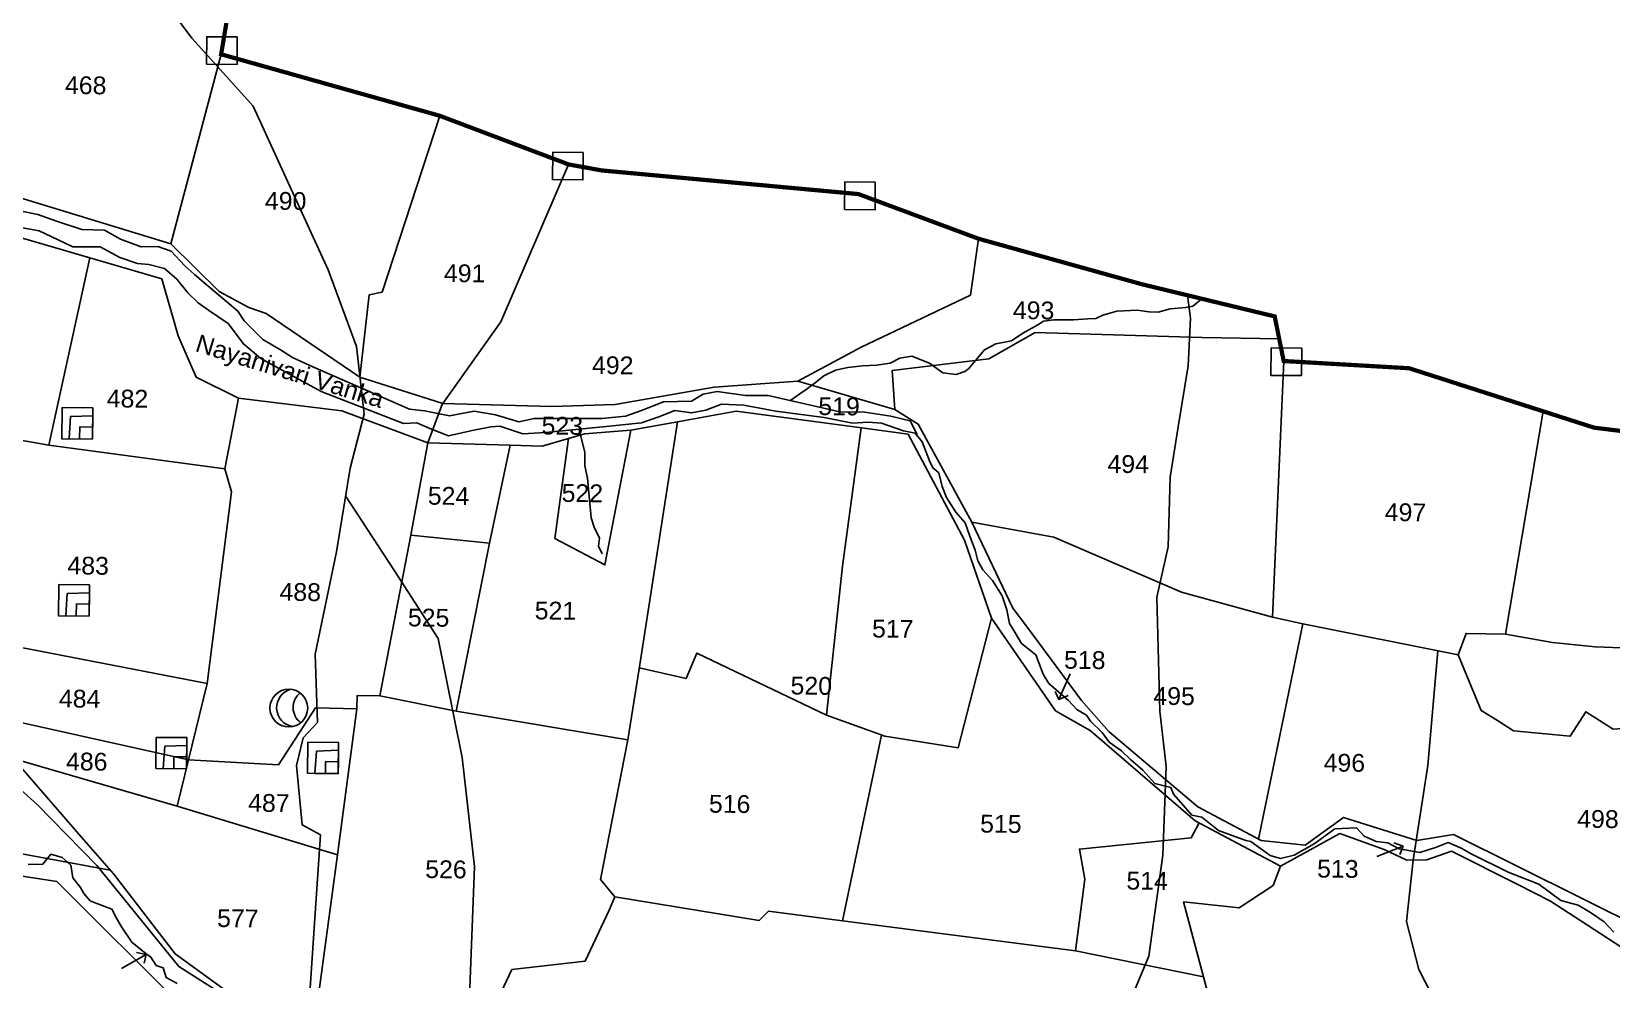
# Model space of a CAD drawing. Header units: inches. Extents: x 216030 to 222213, y 1586560 to 1591986.
# Drawn here: x 219783 to 221115, y 1589324 to 1590123 of the extents above; entities that cross this region are included whole.
import ezdxf

# ---------------------------------------------------------------- set-up
doc = ezdxf.new("R2010")
doc.units = ezdxf.units.IN
doc.header["$LTSCALE"] = 15
doc.header["$MEASUREMENT"] = 0
for name, color, linetype in [('BOUNDRY STONES', 240, 'Continuous'), ('PLOTS', 7, 'Continuous'), ('PLOTS NO', 7, 'Continuous'), ('ROADS', 1, 'Continuous'), ('STREAMS', 4, 'Continuous'), ('VILLAGE BOUNDRY', 5, 'Continuous'), ('wells', 7, 'Continuous')]:
    doc.layers.add(name, color=color, linetype=linetype)
doc.styles.get("Standard").update_dxf_attribs({"font": 'arial.ttf'})

# ---------------------------------------------------------------- blocks, each defined once
blk = doc.blocks.new('VBV BVB')
at = {"layer": 'wells'}
for points in [[(18263.9, 9973.8), (18300.3, 9973.8), (18300.3, 9936.9), (18263.9, 9936.9)], [(18274.1, 9963.3), (18300.3, 9964.6), (18300.3, 9936.9), (18272.6, 9936.9)], [(18285.1, 9951.1), (18300.3, 9951.1), (18300.3, 9936.9), (18285.1, 9936.9)]]:
    blk.add_lwpolyline(points, close=True, dxfattribs=at)
blk = doc.blocks.new('FGCFTCFTCF')
at = {"layer": 'wells'}
blk.add_circle((17641.3, 9533.1), 22.4, dxfattribs=at)
for centre, start, end in [((17649.2, 9533.6), 103.4859, 263.2384), ((17668.8, 9534), 129.795, 234.0532)]:
    blk.add_arc(centre, 22.4, start, end, dxfattribs=at)
blk = doc.blocks.new('gdggfg')
at = {"layer": 'PLOTS NO'}
for points in [[(18501.3, 7805), (18515.5, 7835.3)], [(18497.2, 7814.7), (18501.3, 7805), (18512.2, 7809.6)]]:
    blk.add_lwpolyline(points, dxfattribs=at)

msp = doc.modelspace()

# ---------------------------------------------------------------- linework, layer by layer
at = {"layer": 'BOUNDRY STONES'}
for points in [[(219956.6, 1590118.6), (219930.9, 1590118.8), (219930.7, 1590095.7), (219956.4, 1590095.5)], [(220248.2, 1590021.2), (220222.5, 1590021.5), (220222.2, 1589998.4), (220247.9, 1589998.1)], [(220494.3, 1589996.1), (220468.6, 1589996.4), (220468.4, 1589973.3), (220494.1, 1589973)], [(220853.7, 1589856.3), (220828, 1589856.5), (220827.8, 1589833.4), (220853.5, 1589833.2)]]:
    msp.add_lwpolyline(points, close=True, dxfattribs=at)
at = {"layer": 'PLOTS'}
for points in [[(219709, 1590002.7), (219900.6, 1589944.2), (219943, 1590104)], [(219900.6, 1589944.2), (219941.4, 1589904.1), (219966.3, 1589890.6), (219981, 1589885.5), (220060, 1589831.8), (220067.8, 1589901.4), (220078.7, 1589903.6), (220127.2, 1590052.2)], [(220060, 1589831.8), (220129.8, 1589809.7), (220178.8, 1589878.6), (220235.8, 1590011.2)], [(219678.3, 1589872.1), (219674.6, 1589796.2), (219797.8, 1589774.6), (219832.2, 1589932.4), (219678, 1589977.3)], [(220129.8, 1589809.7), (220221.6, 1589807.3), (220275, 1589808.8), (220358.6, 1589823.5), (220429, 1589828.4), (220482.5, 1589857.1), (220574.5, 1589901), (220581.2, 1589948.6)], [(219832.2, 1589932.4), (219893, 1589914.7), (219906.7, 1589866.6), (219921.9, 1589831.9), (219957.6, 1589814.2), (220044.6, 1589803.4), (220117.3, 1589776.6), (220129.5, 1589809.8)], [(220510.7, 1589804.6), (220508.4, 1589837.5), (220590.1, 1589847.4), (220629.1, 1589869.5), (220769.9, 1589865.2), (220834.7, 1589864.3)], [(220838.5, 1589845.5), (220829, 1589629.7), (220752.5, 1589650.7), (220644.8, 1589696.9), (220575.8, 1589709.6)], [(221420.3, 1589193.3), (221391.2, 1589266.8), (221347.3, 1589269.2), (221293.9, 1589290.8), (221241.3, 1589294.4), (221220.7, 1589324), (221144.3, 1589365.5), (220981.6, 1589446.5), (220950.7, 1589441.5), (220888.8, 1589460.8), (220856.6, 1589437.5), (220819.6, 1589441.3), (220766.1, 1589469.9), (220691.3, 1589533), (220668, 1589559.3), (220621.6, 1589622), (220610.2, 1589637.3), (220575.8, 1589709.6), (220530.5, 1589792.3), (220510.7, 1589804.6), (220429, 1589828.4)], [(219797.8, 1589774.6), (219946, 1589754.7), (219957.6, 1589814.2)], [(220117.3, 1589776.6), (220186.5, 1589774.5), (220213.5, 1589773.7), (220249.1, 1589784.2), (220288.2, 1589787.2), (220327.7, 1589794.3), (220377, 1589803.3), (220480.6, 1589789.4), (220521.9, 1589783.8), (220569.4, 1589694.6), (220592.3, 1589628.7), (220646.2, 1589550.7), (220675.3, 1589534), (220763.9, 1589458.1), (220835.7, 1589419.8), (220885.8, 1589447.2), (220923.2, 1589433.8), (220942.4, 1589424.9), (220959.1, 1589425), (220980, 1589432.5), (221035.2, 1589404.5), (221063.5, 1589390.2), (221088, 1589374.3), (221123.6, 1589351.2)], [(220829, 1589629.7), (220854.7, 1589623.9), (220985.5, 1589597.8), (220992.2, 1589615.9), (221025.4, 1589615.3), (221057.2, 1589803.2)], [(219946, 1589754.7), (219951.7, 1589735.2), (219931.1, 1589573.6), (219729.3, 1589612.8), (219675.3, 1589752), (219674.6, 1589796.2)], [(220327.7, 1589794.3), (220295.2, 1589586.2), (220285.8, 1589526.2), (220141.2, 1589550.5)], [(220235.7, 1589780.2), (220224.3, 1589696), (220266.5, 1589673.7), (220288.2, 1589787.2)], [(220453.2, 1589546.9), (220466.7, 1589672.5), (220482.3, 1589789.1)], [(219729.3, 1589612.8), (219730.9, 1589550.3), (219915.4, 1589509.4), (219991.2, 1589505.2), (220022.4, 1589553.1), (220057.4, 1589552.3), (220057.7, 1589563.6), (220076.6, 1589563.2), (220102.9, 1589698.6), (220117.3, 1589776.6)], [(220169.1, 1589691.9), (220186.5, 1589774.5)], [(219675.3, 1589752), (219696.8, 1589528.4), (219771.3, 1589509.4), (219905.9, 1589470.3), (219931.1, 1589573.6)], [(221025.4, 1589615.3), (221065.1, 1589608.2), (221100.9, 1589604.5), (221213.3, 1589600.5), (221300.4, 1589571.3), (221311.4, 1589623.2), (221332.5, 1589707)], [(220076.6, 1589563.2), (220141.2, 1589550.5), (220169.1, 1589691.9), (220102.9, 1589698.6)], [(220295.3, 1589586.8), (220334.9, 1589577.8), (220343.8, 1589599.3), (220453.2, 1589546.9), (220502.3, 1589529.4), (220564.1, 1589519.6), (220592.3, 1589628.7)], [(220817.4, 1589442.5), (220854.7, 1589623.9)], [(220968.3, 1589601.2), (220960, 1589504.7), (220947.7, 1589424.9), (220942, 1589373.2), (220952.4, 1589332.6), (220994.4, 1589250.6), (221199.2, 1589196.8), (221234, 1589280.6)], [(221144.3, 1589365.5), (221234.5, 1589479.2), (221235.3, 1589494.6), (221212.7, 1589505.3), (221171.3, 1589539.1), (221116.1, 1589535.2), (221093.2, 1589549.9), (221080, 1589529.3), (221032.3, 1589533.9), (221018.6, 1589542.4), (221004.8, 1589550.9), (220985.5, 1589597.8)], [(219730.9, 1589550.3), (219772.6, 1589505.3), (219825.1, 1589444.6), (219852.5, 1589413), (219904.2, 1589345.9), (219939.2, 1589320.6), (219996.2, 1589279.3), (220016.1, 1589245.6), (220023, 1589296.4), (220041, 1589429.4), (219905.9, 1589470.3)], [(220041, 1589429.4), (220057.4, 1589552.3)], [(219696.4, 1589532.6), (219680.7, 1589529.8), (219672.3, 1589493.7), (219633, 1589390.3), (219613, 1589331.2), (219608.8, 1589295.5), (219583.9, 1589256.8), (219662.6, 1589243), (219669.8, 1589316.8), (219776.2, 1589297), (219861.5, 1589275.1), (219895.3, 1589316.3), (219866.5, 1589344.9), (219848.3, 1589363.1), (219829.5, 1589381.7), (219804.4, 1589406.7), (219740.5, 1589416.8), (219729.4, 1589440.8), (219705.1, 1589526.3)], [(220285.8, 1589526.2), (220262.7, 1589408.6), (220274.9, 1589394), (220270.1, 1589382.7), (220249.7, 1589339.8), (220188.1, 1589332.6), (220148, 1589247.7), (220112.1, 1589236.3), (220018.5, 1589241.4), (220016.1, 1589245.6)], [(220499.6, 1589530.3), (220466.6, 1589373.7), (220404.2, 1589381.7), (220396.5, 1589374.1), (220274.9, 1589394)], [(220466.6, 1589373.7), (220663.1, 1589348.4), (220670.9, 1589408.8), (220666.4, 1589434.2), (220760.6, 1589443.6), (220767.3, 1589456.3)], [(219730.6, 1589438.2), (219849.5, 1589416.5)], [(220663.1, 1589348.4), (220770.8, 1589326.4), (220754.1, 1589389.7), (220801.1, 1589384.5), (220829.5, 1589403.5), (220835.7, 1589419.8)], [(220770.8, 1589326.4), (220793.1, 1589241.6), (220824.1, 1589236.7), (220884.9, 1589245), (220977.2, 1589189.6), (220996.3, 1589213.4), (220994.4, 1589250.6)]]:
    msp.add_lwpolyline(points, dxfattribs=at)
at = {"layer": 'ROADS', "color": 1}
for points in [[(219646.4, 1590420.3), (219678.4, 1590380.6), (219743.4, 1590317.3), (219786.7, 1590278.2), (219828.3, 1590240.8), (219852.3, 1590206), (219918.2, 1590117.5), (219949.9, 1590082.5), (219970, 1590060.4), (220012.7, 1589967), (220033.1, 1589922.4), (220057, 1589857.7), (220063.6, 1589800.7), (220051.8, 1589755.3), (220040.1, 1589684.7), (220022.3, 1589598.5), (220024.2, 1589540.9), (220012.1, 1589527.8), (220006.6, 1589504.6), (220011.3, 1589454.5), (220026.7, 1589446.3), (220021.7, 1589371.8), (220015, 1589270.8), (220007.4, 1589252.2)], [(220757.3, 1589900.9), (220759.9, 1589881.7), (220758.1, 1589841.5), (220749.7, 1589790.1), (220742.7, 1589747.6), (220741.1, 1589688.9), (220731.7, 1589646.4), (220734.2, 1589550.3), (220739.5, 1589503.7), (220736.7, 1589429.1), (220724.8, 1589344), (220710.4, 1589309.6), (220617.6, 1589188.9), (220616, 1589132), (220604.2, 1589088.8), (220599.7, 1589046.1), (220578.9, 1589000.6), (220570.9, 1588922), (220553.3, 1588856.3), (220538.4, 1588774.6), (220513.1, 1588756.6), (220434.7, 1588723)], [(220047.9, 1589732), (220089, 1589668.8), (220126, 1589611.7), (220146.1, 1589511.4), (220156.6, 1589419.4), (220151.5, 1589287.6), (220159.8, 1589259), (220159.7, 1589222.9), (220183.9, 1589186.6), (220213.1, 1589168.3), (220245.8, 1589141.4), (220265.2, 1589104.4), (220301.3, 1589024.2), (220312, 1588996.7)], [(219955.8, 1589304.4), (219907.4, 1589335.1), (219838.2, 1589420.3), (219787.9, 1589471.8), (219752.3, 1589503.4)]]:
    msp.add_lwpolyline(points, dxfattribs=at)
at = {"layer": 'STREAMS', "color": 4}
for points in [[(220529.6, 1589783.5), (220523.6, 1589795), (220507.5, 1589798.9), (220485.5, 1589802.3), (220464.3, 1589802.7), (220404.1, 1589816.3), (220384.8, 1589816.5), (220361.1, 1589819.9), (220349.1, 1589817.6), (220339.3, 1589811.8), (220315.8, 1589811.1), (220297.4, 1589803.7), (220283.9, 1589799), (220263.9, 1589797), (220206.8, 1589797.1), (220193.8, 1589794.3), (220174.1, 1589800.1), (220156.1, 1589803.2), (220135.5, 1589799.3), (220114.5, 1589803.4), (220101.8, 1589804.8), (220017.6, 1589841.6), (220003, 1589848.6), (219993.1, 1589855), (219978, 1589863.7), (219962.5, 1589879.3), (219957, 1589887.4), (219947.8, 1589895.3), (219930.1, 1589910.3), (219920.4, 1589918.4), (219912.4, 1589925.8), (219900.8, 1589938.2), (219889.6, 1589941.9), (219875.6, 1589941.8), (219858.1, 1589948.1), (219844.8, 1589955.8), (219825.5, 1589956.3), (219804.3, 1589963.3), (219788.6, 1589969.1), (219770.8, 1589972.5)], [(219775.5, 1589957.8), (219789.6, 1589955.2), (219805.5, 1589947.7), (219818.1, 1589941.8), (219841.1, 1589941.6), (219857.6, 1589932.7), (219872.6, 1589927.7), (219882, 1589926.8), (219895.2, 1589923.4), (219905.6, 1589914.6), (219914.9, 1589902.9), (219923.6, 1589894.5), (219932.2, 1589888.4), (219948.9, 1589877), (219961.8, 1589859.9), (219976.5, 1589847.7), (220027.4, 1589819.9), (220096.6, 1589792.8), (220108, 1589793.4), (220118.9, 1589788.6), (220134.6, 1589782.4), (220154.5, 1589786.8), (220170.3, 1589790.1), (220177.9, 1589790.5), (220197.2, 1589784), (220216.4, 1589785.2), (220270.4, 1589790.7), (220297.4, 1589793.4), (220311.8, 1589798.5), (220325.4, 1589803.7), (220339.5, 1589801.7), (220351.6, 1589804.2), (220364.8, 1589809.2), (220383.4, 1589808.2), (220410.6, 1589803.1), (220451.2, 1589797.8), (220475.1, 1589793), (220488.3, 1589794), (220499.4, 1589793.2), (220518, 1589786.7), (220528, 1589784.7), (220533.7, 1589777.3), (220539.9, 1589761.5), (220542.9, 1589755.4), (220547.8, 1589751.2), (220550.6, 1589739.8), (220554.3, 1589730.6), (220562.2, 1589718.1), (220570.1, 1589709), (220573.9, 1589697.9), (220578.4, 1589686.2), (220580.7, 1589677.2), (220584.8, 1589669.4), (220593.2, 1589660.5), (220601.1, 1589647.7), (220605.1, 1589635.8), (220607.4, 1589624.4), (220611.2, 1589618.3), (220617.6, 1589607.3), (220629.7, 1589598), (220635.8, 1589581.6), (220640.6, 1589573.8), (220657.2, 1589559.5), (220664.2, 1589551.9), (220672.4, 1589546.9), (220675.8, 1589542.1), (220685.6, 1589532.3), (220691.3, 1589524.4), (220701.7, 1589517.1), (220709.4, 1589509.7), (220719.7, 1589500.6), (220729.8, 1589489.4), (220743.4, 1589486.1), (220745.7, 1589480.5), (220751.7, 1589473.4), (220761.1, 1589462.8), (220769.6, 1589461.1), (220783.5, 1589449.8), (220806.5, 1589441.3), (220810.9, 1589440.5), (220827.1, 1589428.8), (220835.8, 1589426.1), (220847.3, 1589428.9), (220864.3, 1589438.6), (220881.5, 1589451.3), (220899.9, 1589452.1), (220906.4, 1589445), (220916.3, 1589440.5), (220926.2, 1589439.4), (220935.9, 1589434.5), (220953.3, 1589431.2), (220967.2, 1589435.9), (220977, 1589439.7), (220988.1, 1589434.9), (220996.5, 1589430.2), (221027.8, 1589414.8), (221053.4, 1589404.6), (221072.2, 1589390.9), (221086.7, 1589386.8), (221097.1, 1589380.7), (221108.7, 1589372.8), (221116.8, 1589364.2)], [(220422.3, 1589811.9), (220430.7, 1589817.8), (220436.1, 1589821.5), (220443.7, 1589827), (220450.8, 1589832.9), (220460.8, 1589837.8), (220471.3, 1589839.9), (220483.4, 1589841.5), (220495.2, 1589842.1), (220506.7, 1589843.6), (220515.1, 1589847.9), (220525.2, 1589849.7), (220539.9, 1589843.7), (220551.3, 1589835.6), (220562.5, 1589834.2), (220569.7, 1589836.8), (220572.9, 1589838.8), (220586.3, 1589854.9), (220596, 1589860), (220609.1, 1589862.6), (220618.6, 1589869.1), (220631.2, 1589876), (220636, 1589879.1), (220644.9, 1589880.1), (220661.3, 1589880.2), (220673.3, 1589881), (220680.2, 1589881.4), (220686.1, 1589884.1), (220698, 1589887.6), (220714.9, 1589888.4), (220724.9, 1589886.9), (220732.8, 1589886.8), (220742.7, 1589889.5), (220755.9, 1589890.5), (220761.8, 1589891.7), (220769.5, 1589898)], [(220264.1, 1589682.9), (220261, 1589689.5), (220261.8, 1589696.3), (220257.5, 1589705.6), (220254.9, 1589713.4), (220251.8, 1589746.8), (220249.5, 1589757.1), (220249.6, 1589768.5), (220244.7, 1589787.8)], [(219780.3, 1589421.3), (219792.7, 1589421.4), (219799.5, 1589429.8), (219809, 1589427.1), (219816.3, 1589420.6), (219818.1, 1589409.8), (219824.4, 1589401.9), (219827.2, 1589396.6), (219832.7, 1589390.4), (219838.3, 1589388.3), (219850.9, 1589383.4), (219854.8, 1589375.9), (219859, 1589368.7), (219867.6, 1589355.7), (219878.4, 1589347.1), (219883.6, 1589343), (219888.3, 1589336.1), (219894.1, 1589334.2), (219896.7, 1589326), (219905.9, 1589320.8)]]:
    msp.add_lwpolyline(points, dxfattribs=at)
at = {"layer": 'VILLAGE BOUNDRY'}
msp.add_lwpolyline([(221175.8, 1589780.1, 3.55, 3.55, 0), (221100.2, 1589789.3, 3.55, 3.55, 0), (220944.2, 1589839.4, 3.55, 3.55, 0), (220838.5, 1589845.5, 3.55, 3.55, 0), (220830.9, 1589883.1, 3.55, 3.55, 0), (220719, 1589910.2, 3.55, 3.55, 0), (220581.2, 1589948.6, 3.55, 3.55, 0), (220480.1, 1589986.2, 3.55, 3.55, 0), (220263.9, 1590006.1, 3.55, 3.55, 0), (220235.8, 1590011.2, 3.55, 3.55, 0), (220127.2, 1590052.2, 3.55, 3.55, 0), (219943, 1590104, 3.55, 3.55, 0), (219963.5, 1590227.6, 3.55, 3.55, 0)], format="xyseb", dxfattribs=at)
at = {"layer": 'VILLAGE BOUNDRY', "color": 6}
msp.add_lwpolyline([(221175.8, 1589780.1), (221100.2, 1589789.3), (220944.2, 1589839.4), (220838.5, 1589845.5), (220830.9, 1589883.1), (220719, 1589910.2), (220581.2, 1589948.6), (220480.1, 1589986.2), (220263.9, 1590006.1), (220235.8, 1590011.2), (220127.2, 1590052.2), (219943, 1590104), (219963.5, 1590227.6)], dxfattribs=at)

# ---------------------------------------------------------------- block references
at = {"layer": 'PLOTS NO'}
for p, xscale, yscale, zscale, rotation in [((207664.6, 1583634.6), 0.7107817519603228, 0.7107817519603228, 0.7107817519603228, 1.656839299714141), ((234267.5, 1584331.2), 0.7107817519603229, 0.7107817519603229, 0.7107817519603229, 136.1678791201471), ((233802.3, 1586203.2), 0.7107817519603229, 0.7107817519603229, 0.7107817519603229, 144.4096645203973)]:
    msp.add_blockref('gdggfg', p, dxfattribs=dict(at, xscale=xscale, yscale=yscale, zscale=zscale, rotation=rotation))
at = {"layer": 'wells', "xscale": 0.7107817519603229, "yscale": 0.7107817519603229, "zscale": 0.7107817519603229, "rotation": 359.4143192848295}
for name, p in [('VBV BVB', (206755.5, 1582850.1)), ('VBV BVB', (206752.7, 1582700.9)), ('FGCFTCFTCF', (207392.3, 1582905.6)), ('VBV BVB', (206834.8, 1582572.2)), ('VBV BVB', (206962.7, 1582568.1))]:
    msp.add_blockref(name, p, dxfattribs=at)

# ---------------------------------------------------------------- texts
at = {"layer": 'PLOTS NO'}
for s, rotation, p in [('468', 359.4143, (219811.3, 1590070.6)), ('490', 359.4143, (219979.8, 1589973.1)), ('491', 359.4143, (220130.7, 1589912.1)), ('493', 359.4143, (220610.2, 1589880.9)), ('Nayanivari Vanka', 342.9062, (219920.3, 1589854)), ('492', 359.4143, (220255.5, 1589834.6)), ('482', 359.4143, (219846.5, 1589806.5)), ('519', 359.4143, (220446.2, 1589800)), ('523', 359.4143, (220213, 1589783.6)), ('494', 359.4143, (220689.9, 1589751.3)), ('524', 359.4143, (220117.1, 1589724.5)), ('522', 359.4143, (220229.9, 1589726.8)), ('497', 359.4143, (220923.6, 1589710.7)), ('483', 359.4143, (219813.4, 1589665.7)), ('488', 359.4143, (219992.1, 1589643.5)), ('521', 359.4143, (220207.2, 1589627.8)), ('525', 359.4143, (220100.3, 1589621.9)), ('517', 359.4143, (220491.5, 1589612.5)), ('518', 359.4143, (220653.3, 1589586.2)), ('520', 359.4143, (220422.8, 1589564.5)), ('484', 359.4143, (219806.2, 1589553.6)), ('495', 359.4143, (220728.6, 1589555.8)), ('486', 359.4143, (219812.2, 1589500.6)), ('496', 359.4143, (220872.1, 1589499.6)), ('487', 359.4143, (219965.7, 1589465.7)), ('516', 359.4143, (220354, 1589464.9)), ('498', 359.4143, (221085.8, 1589452.2)), ('515', 359.4143, (220582.6, 1589448.1)), ('526', 359.4143, (220114.9, 1589409.8)), ('514', 359.4143, (220705.9, 1589400.1)), ('513', 359.4143, (220866.6, 1589410.2)), ('577', 359.4143, (219939.5, 1589368.5))]:
    msp.add_text(s, height=15, rotation=rotation, dxfattribs=at).set_placement(p)

doc.saveas('drawing.dxf')
